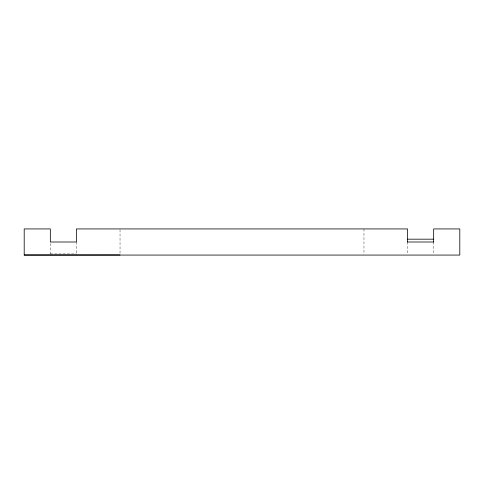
<?xml version="1.0" encoding="UTF-8"?>
<svg xmlns="http://www.w3.org/2000/svg" width="484" height="484" viewBox="0 0 484 484"><rect width="100%" height="100%" fill="white"/><g stroke="black" fill="none" stroke-linecap="round" stroke-linejoin="round"><path stroke-width="0.36" stroke-dasharray="2.42 1.81" d="M50.336 253.925L76.472 253.925M433.664 242L433.664 254.348M407.528 242L407.528 254.348M363.968 228.932L363.968 254.324M120.032 229.676L120.032 254.995M76.472 242L76.472 255.068M50.336 243.446L50.336 255.068"/><path stroke-width="0.73" d="M407.528 239.181L433.664 239.181M407.528 242L433.664 242M24.2 254.995L120.032 254.959M433.664 242.067L433.664 228.932L459.8 228.932L459.8 255.068L24.2 255.068L24.2 228.932L50.336 228.932L50.336 242L76.472 242L76.472 228.932L407.528 228.932L407.528 242.067"/></g></svg>
